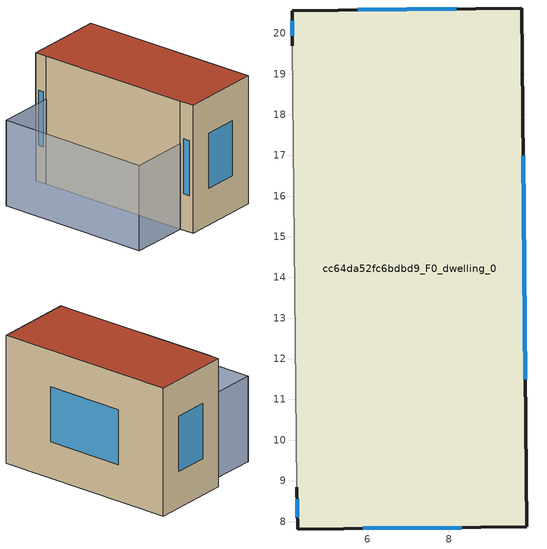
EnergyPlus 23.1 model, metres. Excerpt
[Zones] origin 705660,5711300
cc64da52fc6bdbd9_F0_dwelling_0
 floor ground (EU_floor_Construction): 9.79,20.62 9.92,7.87 4.28,7.82 4.26,8.84 4.15,19.69 4.14,20.56 z0
 wall outside (EU_wall_Construction): 4.26,8.84 4.28,7.82 9.92,7.87 9.79,20.62 4.14,20.56 4.15,19.69 z0:9
 wall adiabatic (EU_wall_Construction): 4.15,19.69 4.26,8.84 z0:9
 window (EU_Window_Construction): 4.27,8.55 4.27,8.11 / 4.14,20.31 4.15,19.94 / 8.18,20.61 5.75,20.58 / 9.88,11.5 9.82,16.99 / 5.88,7.83 8.31,7.85 z2.56:6.44
 roof outside (EU_roof_Construction): 9.92,7.87 9.79,20.62 4.14,20.56 4.15,19.69 4.26,8.84 4.28,7.82 z9
shading: 0.06,19.7 0.09,8.83 / 4.26,8.84 0.07,8.83 / 0.07,8.83 0.04,19.68 / 0.04,19.68 4.23,19.7 / 4.23,19.7 4.26,8.84 z0:6
[Building]
EU S2 Campaign: North Axis=0; Terrain=City; Solar Distribution=FullExterior
[Site:Location]
London: Latitude=51.5; Longitude=-0.5; Time Zone=0; Elevation=25
[SizingPeriod:WeatherFileDays]
AnnualSizingPeriod: Begin Month=1; Begin Day of Month=1; End Month=12; End Day of Month=31; Day of Week for Start Day=Monday; Use Weather File Daylight Saving Period=No; Use Weather File Rain and Snow Indicators=No
[MATERIAL]
EU_InternalMass_Material: Roughness=MediumRough; Thickness=0.1; Conductivity=1; Density=1800; Specific Heat=900; Thermal Absorptance=0.9; Solar Absorptance=0.7; Visible Absorptance=0.7
[MATERIAL:NOMASS] Roughness=MediumRough; Thermal Absorptance=0.9; Solar Absorptance=0.7; Visible Absorptance=0.7
Name | Thermal Resistance
EU_wall_NoMass | 0.71061
EU_roof_NoMass | 2.41608
EU_floor_NoMass | 1.75078
[WINDOWMATERIAL:SIMPLEGLAZINGSYSTEM]
EU_Window_SimpleGlazing: UFactor=2.64892; Solar Heat Gain Coefficient=0.76; Visible Transmittance=0.76
[CONSTRUCTION]
EU_wall_Construction: EU_wall_NoMass
EU_roof_Construction: EU_roof_NoMass
EU_floor_Construction: EU_floor_NoMass
EU_InternalMass_Construction: EU_InternalMass_Material
EU_Window_Construction: EU_Window_SimpleGlazing
[ZONE]
cc64da52fc6bdbd9_F0_dwelling_0: Type=1; Multiplier=1; Ceiling Height=autocalculate; Volume=647.912; Floor Area=autocalculate; Part of Total Floor Area=Yes
[INTERNALMASS]
cc64da52fc6bdbd9_F0_dwelling_0_EU_InternalMass: Construction=EU_InternalMass_Construction; Zone or ZoneList=cc64da52fc6bdbd9_F0_dwelling_0; Surface Area=71.9899
[OTHEREQUIPMENT]
EU_Step8_InternalGain_cc64da52fc6bdbd9_F0_dwelling_0_f000: Fuel Type=Electricity; Zone or ZoneList or Space or SpaceList=cc64da52fc6bdbd9_F0_dwelling_0; Schedule=EU_Step8_GainSchedule_cc64da52fc6bdbd9_F0_dwelling_0_f000; Design Level Calculation Method=Watts/Area; Power per Zone Floor Area=1; Fraction Latent=0; Fraction Radiant=0; Fraction Lost=0; Carbon Dioxide Generation Rate=0; EndUse Subcategory=EU_Step8_InternalGains
[ZONEVENTILATION:DESIGNFLOWRATE]
EU_ConstantAir_cc64da52fc6bdbd9_F0_dwelling_0: Zone or ZoneList or Space or SpaceList=cc64da52fc6bdbd9_F0_dwelling_0; Schedule=EU_AlwaysOn; Design Flow Rate Calculation Method=AirChanges/Hour; Air Changes per Hour=0.496673; Ventilation Type=Natural; Fan Pressure Rise=0; Fan Total Efficiency=1; Constant Term Coefficient=1; Temperature Term Coefficient=0; Velocity Term Coefficient=0; Velocity Squared Term Coefficient=0; Minimum Indoor Temperature=-100; Maximum Indoor Temperature=100; Delta Temperature=-100; Minimum Outdoor Temperature=-100; Maximum Outdoor Temperature=100; Maximum Wind Speed=40
[HVACTEMPLATE:THERMOSTAT]
EU_HeatOnly_cc64da52fc6bdbd9_F0_dwelling_0: Constant Heating Setpoint=20; Constant Cooling Setpoint=50
[HVACTEMPLATE:ZONE:IDEALLOADSAIRSYSTEM]
cc64da52fc6bdbd9_F0_dwelling_0: Template Thermostat=EU_HeatOnly_cc64da52fc6bdbd9_F0_dwelling_0; System Availability Schedule=EU_AlwaysOn; Maximum Heating Supply Air Temperature=50; Minimum Cooling Supply Air Temperature=13; Maximum Heating Supply Air Humidity Ratio=0.0156; Minimum Cooling Supply Air Humidity Ratio=0.0077; Heating Limit=NoLimit; Cooling Limit=NoLimit; Heating Availability Schedule=EU_AlwaysOn; Cooling Availability Schedule=EU_CoolingOff; Dehumidification Control Type=ConstantSensibleHeatRatio; Cooling Sensible Heat Ratio=0.7; Dehumidification Setpoint=60; Humidification Control Type=None; Humidification Setpoint=30; Outdoor Air Method=None; Outdoor Air Flow Rate per Person=0.00944; Outdoor Air Flow Rate per Zone Floor Area=0; Outdoor Air Flow Rate per Zone=0; Demand Controlled Ventilation Type=None; Outdoor Air Economizer Type=NoEconomizer; Heat Recovery Type=None; Sensible Heat Recovery Effectiveness=0.7; Latent Heat Recovery Effectiveness=0.65
[SIZING:ZONE]
cc64da52fc6bdbd9_F0_dwelling_0: Zone Cooling Design Supply Air Temperature Input Method=SupplyAirTemperature; Zone Cooling Design Supply Air Temperature=13; Zone Heating Design Supply Air Temperature Input Method=SupplyAirTemperature; Zone Heating Design Supply Air Temperature=50; Zone Cooling Design Supply Air Humidity Ratio=0.008; Zone Heating Design Supply Air Humidity Ratio=0.008; Cooling Design Air Flow Method=DesignDay; Cooling Design Air Flow Rate=0; Cooling Minimum Air Flow per Zone Floor Area=0.000762; Cooling Minimum Air Flow=0; Cooling Minimum Air Flow Fraction=0.2; Heating Design Air Flow Method=DesignDay; Heating Design Air Flow Rate=0; Heating Maximum Air Flow per Zone Floor Area=0.002032; Heating Maximum Air Flow=0.141576; Heating Maximum Air Flow Fraction=0.3; Account for Dedicated Outdoor Air System=No; Dedicated Outdoor Air System Control Strategy=NeutralSupplyAir; Dedicated Outdoor Air Low Setpoint Temperature for Design=autosize; Dedicated Outdoor Air High Setpoint Temperature for Design=autosize; Zone Load Sizing Method=Sensible Load Only No Latent Load; Zone Latent Cooling Design Supply Air Humidity Ratio Input Method=HumidityRatioDifference; Zone Cooling Design Supply Air Humidity Ratio Difference=0.005; Zone Latent Heating Design Supply Air Humidity Ratio Input Method=HumidityRatioDifference; Zone Humidification Design Supply Air Humidity Ratio Difference=0.005
[SCHEDULE:CONSTANT]
Name | Hourly Value
EU_AlwaysOn | 1
EU_CoolingOff | 0
[SCHEDULE:FILE]
EU_Step8_GainSchedule_cc64da52fc6bdbd9_F0_dwelling_0_f000: File=../../schedules/cc64da52fc6bdbd9/cc64da52fc6bdbd9_F0_dwelling_0_f000_gain.csv; Column Number=1; Rows to Skip at Top=0; Number of Hours of Data=8760; Column Separator=Comma; Interpolate to Timestep=No; Minutes per Item=60; Adjust Schedule for Daylight Savings=Yes
